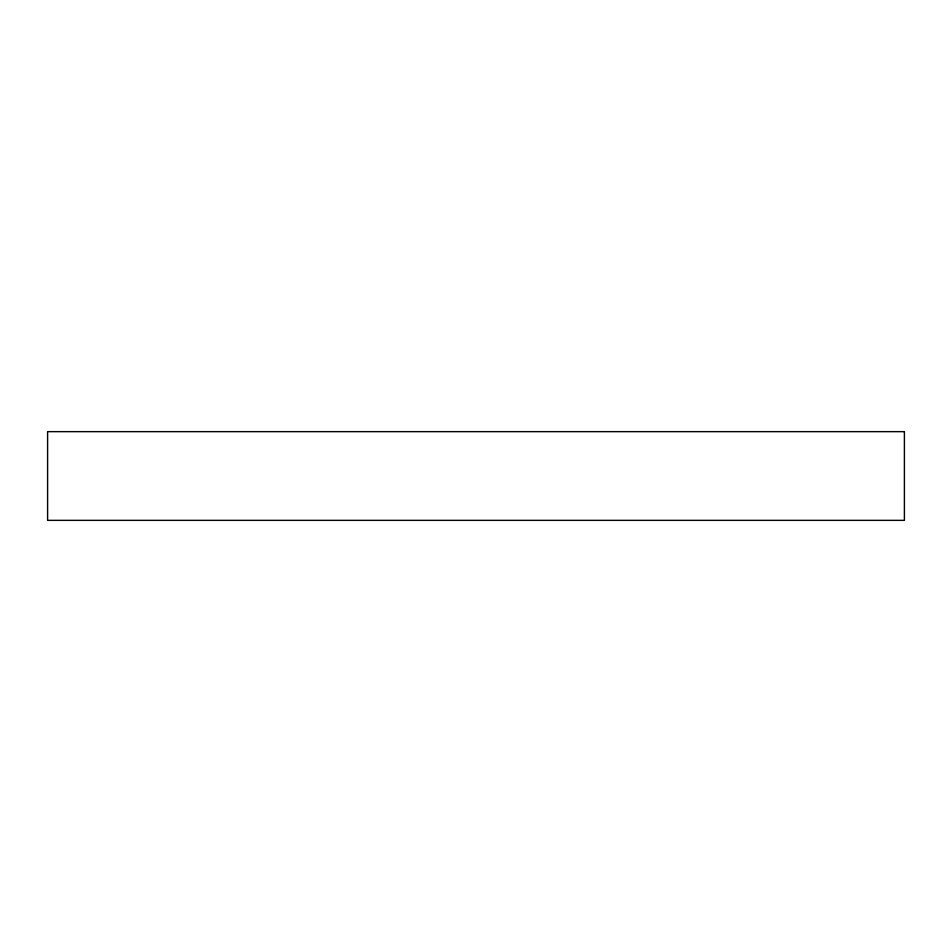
<?xml version="1.0" encoding="UTF-8"?>
<svg xmlns="http://www.w3.org/2000/svg" width="952" height="952" viewBox="0 0 952 952"><rect width="100%" height="100%" fill="white"/><g stroke="black" fill="none" stroke-linecap="round" stroke-linejoin="round"><path stroke-width="1.43" d="M904.4 431.649L47.6 431.649L47.6 520.351L904.4 520.351L904.4 431.649"/></g></svg>
